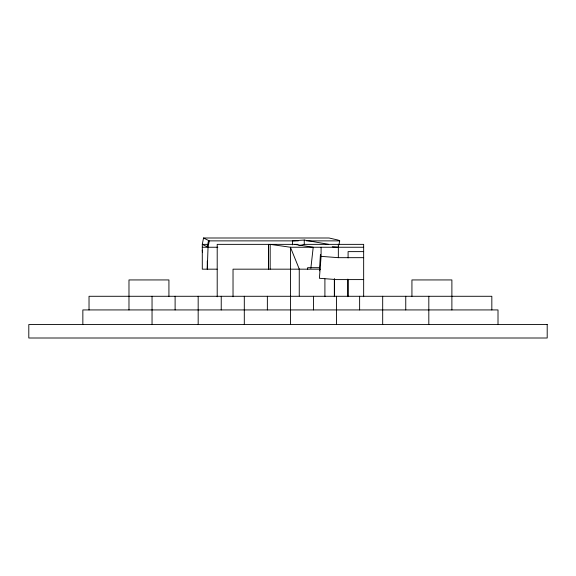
<?xml version="1.0" encoding="UTF-8"?>
<svg xmlns="http://www.w3.org/2000/svg" width="576" height="576" viewBox="0 0 576 576"><rect width="100%" height="100%" fill="white"/><g stroke="black" fill="none" stroke-linecap="round" stroke-linejoin="round"><path stroke-width="0.86" d="M217.109 269.172L202.291 269.172L202.291 244.361L203.537 237.996L209.282 240.876L208.037 247.248L207.281 269.172L207.281 261.137M320.436 254.412L319.399 270.828M321.091 247.248L321.091 256.356L319.399 278.28L336.65 279.598L363.658 279.598M310.846 268.294L313.214 247.248L294.458 244.361M208.526 240.502L207.281 246.866L207.281 244.361L202.291 244.361L208.037 247.248M338.926 244.858L339.71 240.876L338.076 240.055L329.033 237.996L203.537 237.996M298.908 245.678L304.25 244.361L363.658 244.361L363.658 296.734M328.687 244.361L304.25 240.041L292.572 240.862L292.572 244.85M209.282 240.876L298.332 240.876M306.432 240.876L339.71 240.876M298.001 244.361L217.202 244.361L217.202 296.777M202.291 247.248L217.814 247.248M363.658 247.248L290.434 247.248L270.18 244.361L270.18 269.172M363.658 251.626L348.091 251.626L348.091 257.918M321.091 256.356L338.342 257.674L363.658 257.674M319.759 267.674L307.62 267.674L307.62 269.172M320.486 269.172L233.028 269.172L233.028 296.755M332.302 246.787L338.342 247.248M299.304 269.172L290.434 247.248L290.434 295.963M202.291 250.135L202.457 252.518M498.01 324.547L498.01 309.931L82.85 309.931L82.85 324.547M491.832 309.931L491.832 296.28L89.028 296.28L89.028 309.931M451.886 309.931L451.886 279.936L411.934 279.936L411.934 296.28M428.818 296.28L428.818 324.547M405.756 296.28L405.756 309.931M382.687 296.28L382.687 324.547M359.626 296.28L359.626 309.931M348.091 279.504L348.091 296.59M347.832 279.108L347.832 296.69M338.342 244.361L338.342 257.674M336.564 296.28L336.564 324.547M334.577 278.921L334.577 296.654M334.339 278.921L334.339 296.654M324.907 278.921L324.907 296.654M313.495 296.28L313.495 309.931M304.25 240.041L304.25 244.361M299.254 269.172L299.254 295.963M290.434 296.28L290.434 324.547M268.567 244.361L268.567 269.172M268.502 244.361L268.502 269.172M267.365 296.28L267.365 309.931M244.303 296.28L244.303 324.547M221.234 296.28L221.234 309.931M198.173 296.28L198.173 324.547M175.111 296.28L175.111 309.931M168.926 296.28L168.926 279.936L128.981 279.936L128.981 309.931M152.042 296.28L152.042 324.547M547.2 324.547L28.8 324.547L28.8 338.004L547.2 338.004L547.2 324.547"/></g></svg>
